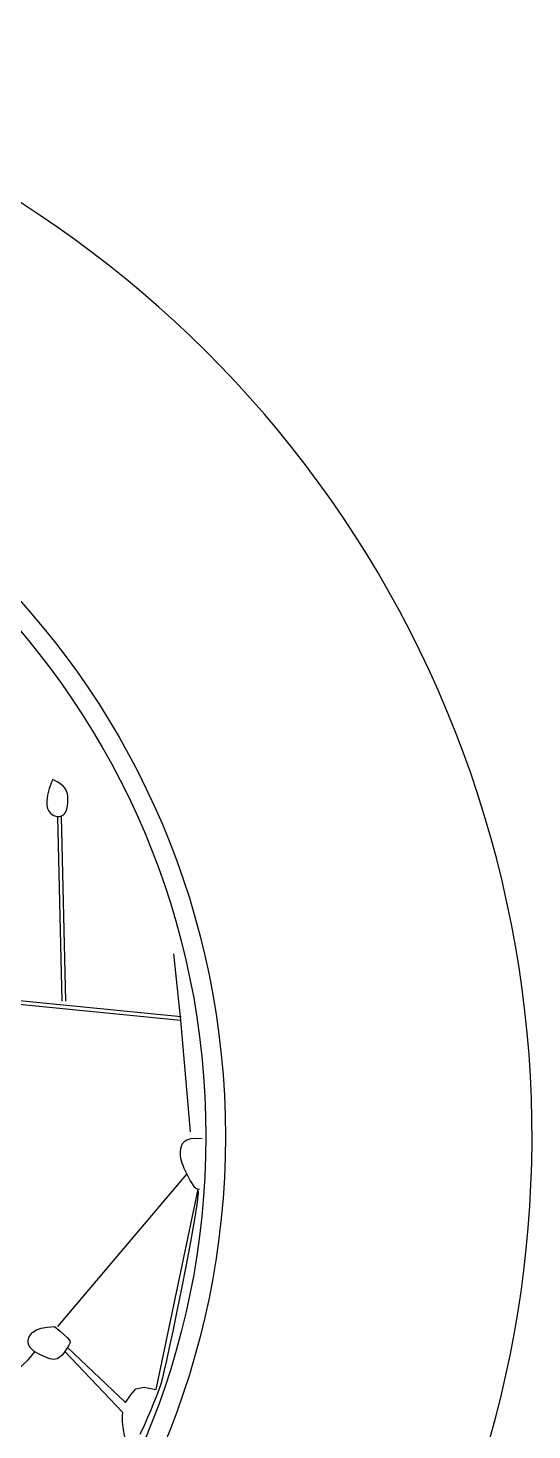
# Model space of a CAD drawing. Extents: x 6150 to 10358, y -140 to 3654.
# Drawn here: x 6891.9 to 6928.2, y 1452.9 to 1553.9 of the extents above; entities that cross this region are included whole.
import ezdxf

# ---------------------------------------------------------------- set-up
doc = ezdxf.new("R2010")
doc.units = 0
doc.header["$MEASUREMENT"] = 0
for name, color, linetype in [('3', 3, 'CONTINUOUS'), ('7', 7, 'CONTINUOUS'), ('TEXT', 3, 'CONTINUOUS')]:
    doc.layers.add(name, color=color, linetype=linetype)

# ---------------------------------------------------------------- blocks, each defined once
blk = doc.blocks.new('Y-02')
at = {"layer": '3'}
for points in [[(309.07, 252.54), (308.5, 250.94), (308.15, 249.61), (308, 248.53), (308.02, 247.67), (308.17, 247), (308.41, 246.49), (308.73, 246.11), (309.07, 245.83), (309.42, 245.63), (309.77, 245.51), (310.11, 245.44), (310.43, 245.44), (310.74, 245.5), (311.02, 245.61), (311.27, 245.78), (311.5, 245.99), (311.68, 246.24), (311.84, 246.54), (311.96, 246.87), (312.05, 247.24), (312.11, 247.63), (312.15, 248.05), (312.17, 248.49), (312.16, 248.95), (312.13, 249.43), (312.06, 249.91), (311.91, 250.4), (311.67, 250.89), (311.29, 251.37), (310.77, 251.83), (310.06, 252.28), (309.14, 252.71)], [(310.08, 245.39), (310.95, 208.99)], [(310.85, 245.41), (311.72, 209.01)], [(332.99, 218.36), (334.4, 205.24), (336.27, 183.23)], [(289.28, 210.48), (334.47, 206.01)], [(289.21, 209.72), (334.4, 205.24)], [(338.62, 181.83), (337.36, 181.91), (336.37, 181.82), (335.63, 181.6), (335.09, 181.26), (334.72, 180.84), (334.5, 180.36), (334.37, 179.86), (334.32, 179.37), (334.31, 178.9), (334.33, 178.45), (334.4, 178.01), (334.5, 177.57), (334.64, 177.11), (334.82, 176.62), (335.04, 176.09), (335.3, 175.51), (335.59, 174.87), (335.92, 174.2), (336.28, 173.55), (336.65, 172.96), (337.03, 172.47), (337.41, 172.11), (337.79, 171.94), (338.15, 171.99)], [(310.2, 144.84), (335.59, 174.87)], [(337.79, 171.94), (337.87, 171.11), (337.6, 168.89), (337.07, 165.58), (336.33, 161.51), (335.47, 157), (334.55, 152.35), (333.65, 147.88), (332.83, 143.91), (332.16, 140.69), (331.61, 138.15), (331.17, 136.19), (330.79, 134.67), (330.46, 133.48), (330.15, 132.5), (329.82, 131.59), (329.45, 130.65), (329.01, 129.57), (328.5, 128.32), (327.89, 126.89), (327.18, 125.29), (326.36, 123.51)], [(337.79, 171.94), (329.5, 132.42)], [(309.53, 144.81), (310.61, 143.88), (311.42, 143.17), (311.99, 142.65), (312.35, 142.26), (312.54, 141.97), (312.6, 141.74), (312.54, 141.53), (312.42, 141.29), (312.26, 141), (312.06, 140.66), (311.83, 140.29), (311.58, 139.91), (311.31, 139.53), (311.02, 139.19), (310.71, 138.88), (310.39, 138.64), (310.06, 138.47), (309.73, 138.38), (309.38, 138.35), (309.01, 138.39), (308.63, 138.47), (308.22, 138.6), (307.8, 138.76), (307.34, 138.95), (306.86, 139.17), (306.37, 139.41), (305.89, 139.68), (305.44, 139.99), (305.04, 140.33), (304.71, 140.71), (304.47, 141.13), (304.33, 141.61), (304.33, 142.12), (304.47, 142.67), (304.78, 143.2), (305.28, 143.7), (305.98, 144.14), (306.91, 144.49), (308.09, 144.72), (309.53, 144.81)], [(270.51, 107.61), (278.67, 114.81), (290.25, 125.01), (304.41, 138.33), (305.66, 139.8)], [(311.58, 139.91), (322.95, 127.96)], [(312.06, 140.66), (323.51, 129.84)], [(323.51, 129.84), (324.6, 131.33), (325.55, 132.56), (327.19, 132.83), (329.5, 132.42)], [(322.95, 127.96), (322.89, 126.98), (322.89, 125.99), (322.97, 125), (323.11, 124.02), (323.3, 123.07), (323.55, 122.15), (323.84, 121.29), (324.18, 120.49)]]:
    blk.add_lwpolyline(points, dxfattribs=at)
blk.add_circle((185.05, 182.32), 158.18, dxfattribs=at)
at = {"layer": '7'}
blk.add_circle((185.05, 182.32), 154.33, dxfattribs=at)
blk = doc.blocks.new('圆盘1')
at = {"layer": '7'}
blk.add_arc((144.56, 149.6), 110.85, 305.9247, 234.0753, dxfattribs=at)
at = {"layer": '3', "xscale": 0.507, "yscale": 0.507, "zscale": 0.507}
blk.add_blockref('Y-02', (50.74, 57.16), dxfattribs=at)

msp = doc.modelspace()

# ---------------------------------------------------------------- block references
at = {"layer": 'TEXT', "xscale": 0.7200000000000001, "yscale": 0.7200000000000001, "zscale": 0.7200000000000001}
msp.add_blockref('圆盘1', (6744.31, 1366.34), dxfattribs=at)

doc.saveas('drawing.dxf')
